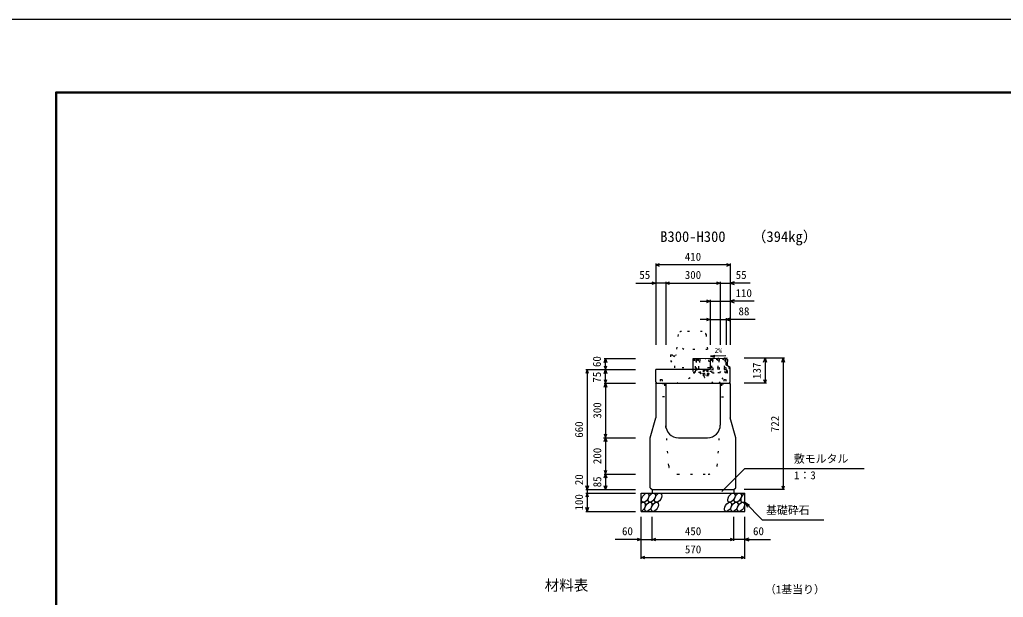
# Model space of a CAD drawing. Units: millimetres, scale not verified. Extents: x -12600 to 12600, y -5940 to 5940.
# Drawn here: x -4000 to 1405, y 2764 to 5940 of the extents above; entities that cross this region are included whole.
import ezdxf
from ezdxf.enums import TextEntityAlignment as Align

# ---------------------------------------------------------------- set-up
doc = ezdxf.new("R2010")
doc.units = ezdxf.units.MM
doc.header["$LTSCALE"] = 40
doc.linetypes.add('DOTTED', pattern=[1.75, 0.25, -1.5])
for name, color, linetype, lineweight in [('0-0_DIM', 7, 'Continuous', 25), ('0-1_Defpoints', 5, 'Continuous', 25), ('0-2_HATCH', 6, 'DOTTED', 25), ('0-5_OUTLINE', 3, 'Continuous', 25), ('0-6_OUTLINE2', 4, 'DOTTED', 25), ('0-7_TXT', 7, 'Continuous', 25), ('0-8_WAKU', 3, 'Continuous', 25)]:
    doc.layers.add(name, color=color, linetype=linetype, lineweight=lineweight)
doc.styles.add('ＭＳ ゴシック', font='')
doc.styles.get('ＭＳ ゴシック').set_extended_font_data('MS Gothic')

msp = doc.modelspace()

# ---------------------------------------------------------------- linework, layer by layer
at = {"layer": '0-0_DIM'}
for p, q in [((-505, 4598.96), (-505, 4151.46)), ((-95, 4598.96), (-95, 4151.46)), ((-95, 4591.46), (-505, 4591.46)), ((-613.38, 4491.46), (-505, 4491.46)), ((-450, 4491.46), (-505, 4491.46)), ((-450, 4498.96), (-450, 4151.46)), ((-450, 4491.46), (-150, 4491.46)), ((-150, 4498.96), (-150, 4151.46)), ((-150, 4491.46), (-95, 4491.46)), ((13.38, 4491.46), (-95, 4491.46)), ((-260, 4391.46), (-205, 4391.46)), ((-205, 4398.96), (-205, 4151.46)), ((-205, 4391.46), (-95, 4391.46)), ((36.52, 4391.46), (-95, 4391.46)), ((-205, 4291.46), (-260, 4291.46)), ((-205, 4291.46), (-117, 4291.46)), ((-117, 4298.96), (-117, 4151.46)), ((41.78, 4291.46), (-117, 4291.46)), ((-788.5, 4076.46), (-616, 4076.46)), ((-781, 4016.46), (-781, 4076.46)), ((203.5, 4078.46), (-19, 4078.46)), ((96, 4078.46), (96, 3941.46)), ((196, 4078.46), (196, 3356.46)), ((-888.5, 4016.46), (-616, 4016.46)), ((-881, 4016.46), (-881, 3356.46)), ((-781, 3941.46), (-781, 4016.46)), ((-788.5, 3941.46), (-616, 3941.46)), ((103.5, 3941.46), (-19, 3941.46)), ((-791.75, 3641.46), (-619.25, 3641.46)), ((-788.5, 3641.46), (-616, 3641.46)), ((-141.23, 3345.65), (-15, 3471.89)), ((-15, 3471.89), (639.81, 3471.89)), ((-788.5, 3441.46), (-616, 3441.46)), ((-781, 3441.46), (-781, 3356.46)), ((-888.5, 3356.46), (-616, 3356.46)), ((-881, 3356.46), (-881, 3336.46)), ((203.5, 3356.46), (-19, 3356.46)), ((-888.5, 3336.46), (-616, 3336.46)), ((-881, 3336.46), (-881, 3236.46)), ((-15, 3286.46), (80.76, 3190.71)), ((-15, 3286.46), (10.98, 3271.46)), ((-15, 3286.46), (0, 3260.48)), ((-888.5, 3236.46), (-616, 3236.46)), ((-585, 2975.1), (-585, 3206.46)), ((-525, 3075.1), (-525, 3206.46)), ((-75, 3075.1), (-75, 3206.46)), ((-15, 2975.1), (-15, 3206.46)), ((80.76, 3190.71), (418.31, 3190.71)), ((-585, 3082.6), (-726.79, 3082.6)), ((-585, 3082.6), (-525, 3082.6)), ((-525, 3082.6), (-75, 3082.6)), ((-15, 3082.6), (-75, 3082.6)), ((-15, 3082.6), (126.79, 3082.6)), ((-585, 2982.6), (-15, 2982.6))]:
    msp.add_line(p, q, dxfattribs=at)
for points in [[(-483.86, 4583.77), (-505, 4591.46), (-483.86, 4599.16)], [(-116.14, 4599.16), (-95, 4591.46), (-116.14, 4583.77)], [(-526.14, 4499.16), (-505, 4491.46), (-526.14, 4483.77)], [(-428.86, 4483.77), (-450, 4491.46), (-428.86, 4499.16)], [(-171.14, 4499.16), (-150, 4491.46), (-171.14, 4483.77)], [(-73.86, 4499.16), (-95, 4491.46), (-73.86, 4483.77)], [(-226.14, 4399.16), (-205, 4391.46), (-226.14, 4383.77)], [(-73.86, 4399.16), (-95, 4391.46), (-73.86, 4383.77)], [(-226.14, 4299.16), (-205, 4291.46), (-226.14, 4283.77)], [(-95.86, 4299.16), (-117, 4291.46), (-95.86, 4283.77)], [(-788.7, 4055.32), (-781, 4076.46), (-773.3, 4055.32)], [(88.3, 4057.32), (96, 4078.46), (103.7, 4057.32)], [(188.3, 4057.32), (196, 4078.46), (203.7, 4057.32)], [(-873.3, 3995.32), (-881, 4016.46), (-888.7, 3995.32)], [(-788.7, 4037.61), (-781, 4016.46), (-773.3, 4037.61)], [(-788.7, 3995.32), (-781, 4016.46), (-773.3, 3995.32)], [(-788.7, 3962.61), (-781, 3941.46), (-773.3, 3962.61)], [(88.3, 3962.61), (96, 3941.46), (103.7, 3962.61)], [(-788.7, 3920.32), (-781, 3941.46), (-773.3, 3920.32)], [(-781, 3941.46), (-781, 3641.46), (-781, 3441.46)], [(-788.7, 3662.61), (-781, 3641.46), (-773.3, 3662.61)], [(-788.7, 3620.32), (-781, 3641.46), (-773.3, 3620.32)], [(-788.7, 3462.61), (-781, 3441.46), (-773.3, 3462.61)], [(-788.7, 3420.32), (-781, 3441.46), (-773.3, 3420.32)], [(-873.3, 3377.61), (-881, 3356.46), (-888.7, 3377.61)], [(-773.3, 3377.61), (-781, 3356.46), (-788.7, 3377.61)], [(188.3, 3377.61), (196, 3356.46), (203.7, 3377.61)], [(-873.3, 3315.32), (-881, 3336.46), (-888.7, 3315.32)], [(-873.3, 3257.61), (-881, 3236.46), (-888.7, 3257.61)], [(-606.14, 3090.29), (-585, 3082.6), (-606.14, 3074.9)], [(-503.86, 3074.9), (-525, 3082.6), (-503.86, 3090.29)], [(-96.14, 3090.29), (-75, 3082.6), (-96.14, 3074.9)], [(6.14, 3090.29), (-15, 3082.6), (6.14, 3074.9)], [(-563.86, 2974.9), (-585, 2982.6), (-563.86, 2990.29)], [(-36.14, 2990.29), (-15, 2982.6), (-36.14, 2974.9)]]:
    msp.add_lwpolyline(points, dxfattribs=at)
at = {"layer": '0-1_Defpoints'}
msp.add_lwpolyline([(-4200, -5940), (12600, -5940), (12600, 5940), (-4200, 5940)], close=True, dxfattribs=at)
at = {"layer": '0-2_HATCH'}
for p, q in [((-290.76, 3994.82), (-292.28, 4074.8)), ((-121.31, 4077.56), (-288.28, 4074.38)), ((-269.61, 4074.73), (-281.23, 4072.04)), ((-269.5, 4068.73), (-281.16, 4068.51)), ((-262.61, 4074.87), (-261.19, 3999.88)), ((-111.32, 4078.25), (-205, 4076.46)), ((-198.96, 4076.08), (-197.53, 4001.09)), ((-163.63, 4076.75), (-191.85, 4070.21)), ((-163.52, 4070.75), (-191.85, 4070.21)), ((-128.31, 4077.42), (-156.52, 4070.89)), ((-128.19, 4071.43), (-156.52, 4070.89)), ((-114.46, 4007.17), (-115.82, 4078.16)), ((-111, 4061.56), (-111.32, 4078.25)), ((-118.88, 4002.59), (-290.85, 3999.31)), ((-286.85, 3999.39), (-287.32, 4024.39)), ((-287.13, 4014.39), (-261.47, 4014.88)), ((-197.62, 4005.59), (-261.27, 4004.38)), ((-240, 4014.14), (-242.46, 4012.22)), ((-242.3, 4004.72), (-242.46, 4012.22)), ((-216.06, 4005.26), (-242.3, 4004.72)), ((-242.06, 4012.57), (-240, 4014.14)), ((-218.75, 4014.58), (-240, 4014.14)), ((-236.06, 4004.85), (-236.21, 4012.35)), ((-222.31, 4005.13), (-222.46, 4012.63)), ((-216.63, 4013.09), (-218.75, 4014.58)), ((-216.06, 4005.26), (-216.21, 4012.76)), ((-197.82, 4016.09), (-120.16, 4017.57)), ((-160.87, 4001.79), (-160.78, 3997.29)), ((-120.35, 4027.57), (-119.88, 4002.57)), ((-109.85, 4001.26), (-110.53, 4036.63)), ((-112.79, 3998.2), (-290.76, 3994.82)), ((-245.54, 3995.68), (-212.54, 3996.31)), ((-242.63, 3981.73), (-242.86, 3994.23)), ((-214.92, 3982.26), (-242.63, 3981.73)), ((-235.94, 3994.36), (-235.7, 3981.86)), ((-222.08, 3994.62), (-221.85, 3982.13)), ((-215.16, 3994.76), (-214.92, 3982.26)), ((-212.54, 3996.31), (-212.51, 3994.81))]:
    msp.add_line(p, q, dxfattribs=at)
at = {"layer": '0-2_HATCH', "linetype": 'Continuous'}
msp.add_line((-110.53, 4036.63), (-111, 4061.56), dxfattribs=at)
msp.add_lwpolyline([(-205, 4076.46), (-301.28, 4074.63), (-300.18, 4016.46)], dxfattribs=at)
at = {"layer": '0-2_HATCH'}
for points in [[(-287.32, 4024.39), (-285.82, 4024.41), (-286.59, 4064.41), (-288.09, 4064.38), (-288.28, 4074.38)], [(-282.78, 4074.48), (-283.29, 4075.17), (-286.29, 4075.12), (-286.78, 4074.41)], [(-281.28, 4074.51), (-281.09, 4064.51), (-282.59, 4064.48), (-281.82, 4024.49), (-280.33, 4024.52), (-280.13, 4014.52)], [(-268.47, 4014.74), (-268.66, 4024.74), (-267.16, 4024.77), (-267.92, 4064.76), (-269.42, 4064.73), (-269.61, 4074.73)], [(-264.11, 4074.84), (-264.63, 4075.53), (-267.63, 4075.47), (-268.11, 4074.76)], [(-262.42, 4064.87), (-263.92, 4064.84), (-263.16, 4024.85), (-261.66, 4024.87)], [(-228.79, 4075.51), (-229.3, 4076.2), (-232.3, 4076.14), (-232.79, 4075.43)], [(-198.01, 4026.09), (-196.51, 4026.12), (-197.27, 4066.11), (-198.77, 4066.08)], [(-193.46, 4076.18), (-193.97, 4076.87), (-196.97, 4076.82), (-197.46, 4076.11)], [(-191.96, 4076.21), (-191.77, 4066.21), (-193.27, 4066.18), (-192.51, 4026.19), (-191.01, 4026.22), (-190.82, 4016.22)], [(-162.49, 4016.76), (-162.68, 4026.76), (-161.18, 4026.79), (-161.94, 4066.78), (-163.44, 4066.75), (-163.63, 4076.75)], [(-158.13, 4076.86), (-158.65, 4077.55), (-161.65, 4077.49), (-162.13, 4076.78)], [(-156.63, 4076.88), (-156.44, 4066.89), (-157.94, 4066.86), (-157.18, 4026.86), (-155.68, 4026.89), (-155.49, 4016.9)], [(-127.16, 4017.43), (-127.35, 4027.43), (-125.85, 4027.46), (-126.61, 4067.45), (-128.11, 4067.43), (-128.31, 4077.42)], [(-122.81, 4077.53), (-123.32, 4078.22), (-126.32, 4078.16), (-126.81, 4077.45)], [(-121.31, 4077.56), (-121.12, 4067.56), (-122.62, 4067.53), (-121.85, 4027.54), (-120.35, 4027.57)], [(-300.18, 4016.46), (-299.85, 3999.64), (-290.86, 3999.81)], [(-212.51, 3994.81), (-245.51, 3994.18), (-245.54, 3995.68)]]:
    msp.add_lwpolyline(points, dxfattribs=at)
for centre, radius, start, end in [((-239.27, 4009), 4.53, 47.57461, 134.78335), ((-228.96, 3994.21), 19.53, 70.56972, 111.78823), ((-219.27, 4009.41), 4.53, 47.57461, 134.78335), ((-118.96, 4007.09), 4.5, 271.09113, 1.09113), ((-112.85, 4001.2), 3, 271.09113, 1.09113), ((-228.77, 3981.99), 11, 181.09113, 1.09113)]:
    msp.add_arc(centre, radius, start, end, dxfattribs=at)
at = {"layer": '0-2_HATCH', "linetype": 'Continuous'}
for centre in [(-562.11, 3311.46), (-526.63, 3311.46), (-491.16, 3311.46), (-88.95, 3311.46), (-53.48, 3311.46), (-545.23, 3261.46), (-509.75, 3261.46), (-107.55, 3261.46), (-72.07, 3261.46), (-36.59, 3261.46)]:
    msp.add_ellipse(centre, major_axis=(14.54, 23.54), ratio=0.5792, dxfattribs=at)
for centre, start_param, end_param in [((-18, 3311.46), 0.6666252, 4.1103269), ((-580.7, 3261.46), 3.7419964, 7.318141)]:
    msp.add_ellipse(centre, major_axis=(14.54, 23.54), ratio=0.5792, start_param=start_param, end_param=end_param, dxfattribs=at)
at = {"layer": '0-5_OUTLINE', "linetype": 'DOTTED'}
for p, q in [((-249.54, 4226.41), (-363.34, 4226.41)), ((-381.81, 4208.41), (-393, 4096.46)), ((-228.2, 4208.45), (-210, 4026.46)), ((-423, 4096.46), (-423, 4066.46)), ((-423, 4096.46), (-415, 4096.46)), ((-423, 4066.46), (-400, 4026.46)), ((-415, 4096.46), (-405, 4086.46)), ((-210, 4026.46), (-400, 4026.46))]:
    msp.add_line(p, q, dxfattribs=at)
at = {"layer": '0-5_OUTLINE'}
for p, q in [((-205, 4076.46), (-117, 4078.14)), ((-205, 4076.46), (-205, 4016.46)), ((-120, 4051.56), (-111, 4061.56)), ((-117, 4078.14), (-111, 4072.25)), ((-111, 4072.25), (-111, 4061.56)), ((-505, 3946.46), (-505, 4016.46)), ((-205, 4016.46), (-505, 4016.46)), ((-120, 4051.56), (-120, 4041.56)), ((-95, 4028.56), (-120, 4041.56)), ((-95, 3946.46), (-95, 4028.56)), ((-505, 3946.46), (-500, 3941.46)), ((-100, 3941.46), (-95, 3946.46)), ((-505, 3936.46), (-505, 3751.46)), ((-450, 3941.46), (-450, 3711.46)), ((-150, 3941.46), (-150, 3711.46)), ((-100, 3941.46), (-95, 3936.46)), ((-95, 3936.46), (-95, 3751.46)), ((-535, 3641.46), (-505, 3751.46)), ((-65, 3641.46), (-95, 3751.46)), ((-535, 3366.46), (-535, 3641.46)), ((-380, 3641.46), (-220, 3641.46)), ((-65, 3366.46), (-65, 3641.46)), ((-535, 3366.46), (-525, 3356.46)), ((-525, 3356.46), (-75, 3356.46)), ((-525, 3356.46), (-525, 3336.46)), ((-75, 3356.46), (-65, 3366.46)), ((-75, 3356.46), (-75, 3336.46)), ((-585, 3336.46), (-15, 3336.46)), ((-585, 3236.46), (-585, 3336.46)), ((-15, 3236.46), (-15, 3336.46)), ((-585, 3236.46), (-15, 3236.46))]:
    msp.add_line(p, q, dxfattribs=at)
at = {"layer": '0-5_OUTLINE', "linetype": 'DOTTED'}
msp.add_lwpolyline([(-405, 4086.46), (-395, 4096.46), (-393, 4096.46)], dxfattribs=at)
at = {"layer": '0-5_OUTLINE'}
msp.add_lwpolyline([(-505, 3936.46), (-500, 3941.46), (-100, 3941.46)], dxfattribs=at)
at = {"layer": '0-5_OUTLINE', "linetype": 'DOTTED'}
for centre, start, end in [((-361.9, 4206.46), 94.13229, 174.40835), ((-248.1, 4206.46), 4.08463, 93.6009)]:
    msp.add_arc(centre, 20, start, end, dxfattribs=at)
at = {"layer": '0-5_OUTLINE'}
for centre, start, end in [((-380, 3711.46), 180, 270), ((-220, 3711.46), 270, 0)]:
    msp.add_arc(centre, 70, start, end, dxfattribs=at)
at = {"layer": '0-6_OUTLINE2'}
for p, q in [((-400, 4026.46), (-393, 4096.46)), ((-196.21, 3941.62), (-120, 4041.56)), ((-157.2, 3941.46), (-109.88, 4002.76)), ((-98.67, 4030.47), (-155.81, 3941.62)), ((-481, 3961.96), (-469, 3961.96)), ((-481, 3961.96), (-481, 3936.96)), ((-469, 3961.96), (-469, 3936.96)), ((-390.12, 3941.46), (-258.77, 3995.42)), ((-131, 3961.96), (-119, 3961.96)), ((-131, 3961.96), (-131, 3936.96)), ((-119, 3961.96), (-119, 3936.96)), ((-457, 3936.96), (-504.5, 3936.96)), ((-143, 3936.96), (-95.5, 3936.96)), ((-433.43, 3487.77), (-450, 3711.46)), ((-166.57, 3487.77), (-150, 3711.46)), ((-383.57, 3441.46), (-216.43, 3441.46))]:
    msp.add_line(p, q, dxfattribs=at)
for points in [[(-220, 4126.46), (-350, 4126.46), (-387, 4156.46)], [(-457, 3936.96), (-457, 3866.46), (-505, 3866.46)], [(-143, 3936.96), (-143, 3866.46), (-95, 3866.46)]]:
    msp.add_lwpolyline(points, dxfattribs=at)
for centre, start, end in [((-383.57, 3491.46), 184.23639, 270), ((-216.43, 3491.46), 270, 355.76361)]:
    msp.add_arc(centre, 50, start, end, dxfattribs=at)
at = {"layer": '0-7_TXT'}
msp.add_line((-203.28, 4090.4), (-179.56, 4086.72), dxfattribs=at)
msp.add_lwpolyline([(-118.72, 4092.14), (-203.28, 4090.4), (-179.73, 4095.05)], dxfattribs=at)
at = {"layer": '0-8_WAKU', "lineweight": 50}
msp.add_lwpolyline([(-3800, -5540), (12200, -5540), (12200, 5540), (-3800, 5540)], close=True, dxfattribs=at)

# ---------------------------------------------------------------- texts
at = {"layer": '0-0_DIM', "style": 'ＭＳ ゴシック'}
for s, p in [('410', (-345, 4601.46)), ('55', (-594.84, 4501.46)), ('300', (-345, 4501.46)), ('55', (-65.16, 4501.46)), ('110', (-65.98, 4401.46)), ('88', (-49.81, 4301.46)), ('敷モルタル', (253.94, 3490.62)), ('1：3', (254.94, 3399.93)), ('基礎砕石', (101.32, 3207.88)), ('60', (-690, 3092.6)), ('450', (-344.47, 3092.6)), ('60', (30, 3092.6)), ('570', (-344.47, 2992.6))]:
    msp.add_text(s, height=43.99, dxfattribs=at).set_placement(p, align=Align.BOTTOM_LEFT)
for s, p in [('60', (-792.84, 4030.08)), ('75', (-792.84, 3944.32)), ('137', (86, 3964.96)), ('300', (-791, 3746.46)), ('722', (186, 3672.46)), ('660', (-891, 3641.46)), ('200', (-791, 3496.46)), ('20', (-891, 3380.78)), ('85', (-791, 3368.96)), ('100', (-891, 3241.46))]:
    msp.add_text(s, height=43.99, rotation=90, dxfattribs=at).set_placement(p, align=Align.BOTTOM_LEFT)
at = {"layer": '0-7_TXT', "style": 'ＭＳ ゴシック'}
for s, height, p in [('B300-H300', 58.65, (-480, 4700.44)), ('（394kg）', 58.65, (23.7, 4700.44)), ('2%', 26.39, (-181.82, 4100.21)), ('材料表', 58.65, (-1115, 2783.36)), ('（1基当り）', 43.99, (95, 2772.36))]:
    msp.add_text(s, height=height, dxfattribs=at).set_placement(p, align=Align.BOTTOM_LEFT)

doc.saveas('drawing.dxf')
